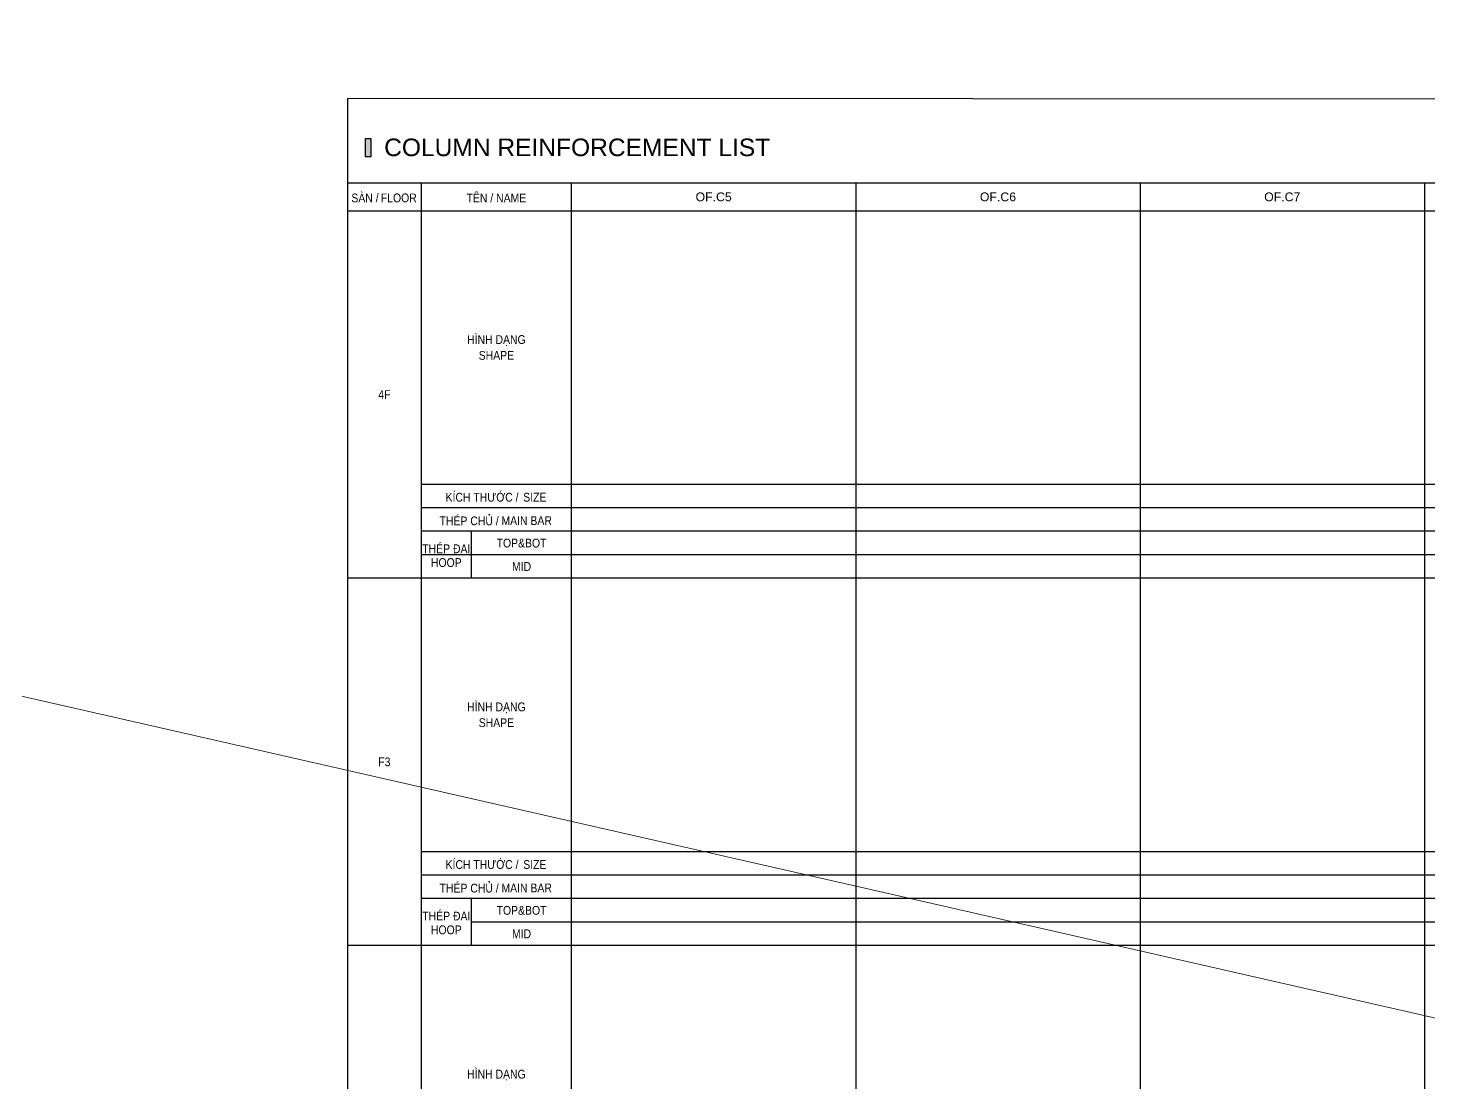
# Model space of a CAD drawing. Header units: millimetres. Extents: x 49323 to 380960, y -6102 to 181761.
# Drawn here: x 327740 to 339694, y 57906 to 66903 of the extents above; entities that cross this region are included whole.
import ezdxf
from ezdxf.enums import TextEntityAlignment as Align

# ---------------------------------------------------------------- set-up
doc = ezdxf.new("R2010")
doc.units = ezdxf.units.MM
doc.layers.get('Defpoints').update_dxf_attribs({"color": 151, "lineweight": 9})
for name, color, linetype in [('A-ANNO-LEAD', 4, 'Continuous'), ('TIT1', 3, 'Continuous'), ('TXT', 3, 'Continuous')]:
    doc.layers.add(name, color=color, linetype=linetype)
doc.layers.add('NDC_S_VN TEXT', color=7, linetype='Continuous', lineweight=20)
doc.styles.add('ARIAL', font='arial.ttf', dxfattribs={"width": 0.8})
doc.styles.add('NDC_ARIAL', font='arial.ttf', dxfattribs={"width": 0.85})

msp = doc.modelspace()

# ---------------------------------------------------------------- hatches: boundary and pattern name
at = {"layer": 'TXT'}
msp.add_hatch(color=7, dxfattribs=at).paths.add_polyline_path([(330666.4, 65808.4), (330666.4, 65958.4), (330616.4, 65958.4), (330616.4, 65808.4)])

# ---------------------------------------------------------------- linework, layer by layer
at = {"layer": 'A-ANNO-LEAD'}
msp.add_lwpolyline([(330466.4, 49683.4), (351801.4, 49670.2), (351801.4, 66290.2), (330466.4, 66303.4)], close=True, dxfattribs=at)
at = {"layer": 'Defpoints', "ltscale": 40}
msp.add_line((302635, 66903.4), (380959.6, 49083.4), dxfattribs=at)
at = {"layer": 'TIT1', "color": 2}
msp.add_line((330466.4, 65583.4), (351801.4, 65583.4), dxfattribs=at)
at = {"layer": 'TIT1'}
for p, q in [((331094.3, 65583.4), (331094.3, 49683.4)), ((332378.2, 49683.4), (332378.2, 65583.4)), ((334804.3, 65583.4), (334804.3, 49683.4)), ((337230.4, 65583.4), (337230.4, 49683.4)), ((339656.5, 65583.4), (339656.5, 49683.4)), ((330466.4, 65343.4), (351801.4, 65343.4)), ((351801.4, 62210.7), (330466.4, 62210.7)), ((351801.4, 59078), (330466.4, 59078))]:
    msp.add_line(p, q, dxfattribs=at)
at = {"layer": 'TIT1', "color": 8}
for p, q in [((351801.4, 63010.7), (331094.3, 63010.7)), ((351801.4, 62810.7), (331094.3, 62810.7)), ((351801.4, 62610.7), (331094.3, 62610.7)), ((331523.5, 62210.7), (331523.5, 62610.7)), ((351801.4, 62410.7), (331094.3, 62410.7)), ((351801.4, 59878), (331094.3, 59878)), ((351801.4, 59678), (331094.3, 59678)), ((351801.4, 59478), (331094.3, 59478)), ((331523.5, 59078), (331523.5, 59478)), ((351801.4, 59278), (331523.5, 59278))]:
    msp.add_line(p, q, dxfattribs=at)
at = {"layer": 'TXT', "color": 7}
msp.add_lwpolyline([(330666.4, 65808.4), (330666.4, 65958.4), (330616.4, 65958.4), (330616.4, 65808.4)], close=True, dxfattribs=at)
msp.add_lwpolyline([(330666.4, 65808.4), (330666.4, 65958.4), (330616.4, 65958.4), (330616.4, 65808.4)], close=True, dxfattribs=at)

# ---------------------------------------------------------------- texts
at = {"layer": 'NDC_S_VN TEXT', "style": 'NDC_ARIAL', "width": 0.85}
for s, p in [('SÀN /', (330615, 65463.4)), ('HÌNH DẠNG', (331736.3, 64247.7)), ('KÍCH THƯỚC /', (331613.9, 62910.7)), ('THÉP CHỦ /', (331503.8, 62710.7)), ('THÉP ĐAI', (331309, 62471.7)), ('HÌNH DẠNG', (331736.3, 61115)), ('KÍCH THƯỚC /', (331613.9, 59778)), ('THÉP CHỦ /', (331503.8, 59578)), ('THÉP ĐAI', (331309, 59339)), ('HÌNH DẠNG', (331736.3, 57982.3))]:
    msp.add_text(s, height=75, dxfattribs=at).set_placement(p, align=Align.MIDDLE)
at = {"layer": 'TIT1', "style": 'NDC_ARIAL', "width": 0.85}
for s, p in [('TÊN / NAME', (331736.3, 65463.4)), ('FLOOR', (330903.5, 65454.6)), ('SHAPE', (331736.3, 64111.5)), ('4F', (330780.4, 63777)), ('SIZE', (332064.4, 62901.9)), ('MAIN BAR', (331994.7, 62701.8)), ('TOP&BOT', (331950.9, 62510.7)), ('HOOP', (331309, 62344.4)), ('MID', (331950.9, 62310.7)), ('SHAPE', (331736.3, 60978.8)), ('F3', (330780.4, 60644.3)), ('SIZE', (332064.4, 59769.1)), ('MAIN BAR', (331994.7, 59569.1)), ('TOP&BOT', (331950.9, 59378)), ('HOOP', (331309, 59211.7)), ('MID', (331950.9, 59178))]:
    msp.add_text(s, height=75, dxfattribs=at).set_placement(p, align=Align.MIDDLE)
at = {"layer": 'TIT1', "color": 2, "style": 'NDC_ARIAL'}
for s, p in [('OF.C5', (333590.3, 65463.4)), ('OF.C6', (336016.4, 65463.4)), ('OF.C7', (338442.5, 65463.4))]:
    msp.add_text(s, height=75, dxfattribs=at).set_placement(p, align=Align.MIDDLE)
at = {"layer": 'TXT', "color": 3, "style": 'ARIAL'}
msp.add_text('COLUMN REINFORCEMENT LIST', height=150, dxfattribs=at).set_placement((330778.6, 65810.7))

doc.saveas('drawing.dxf')
